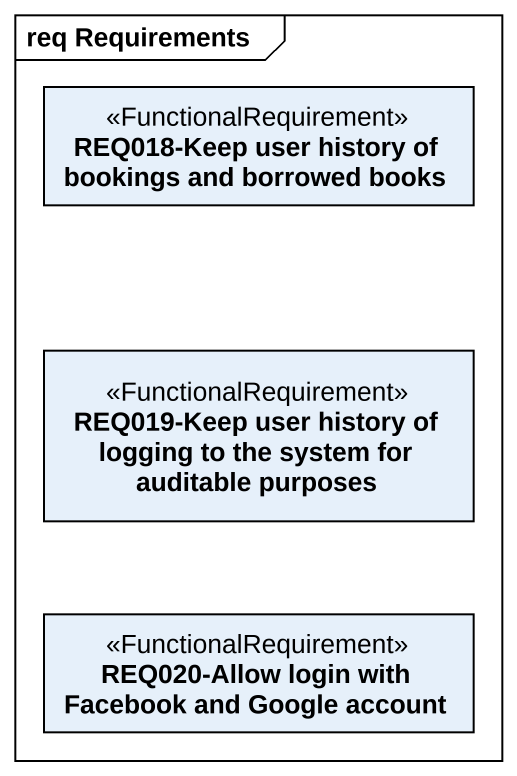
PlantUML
@startuml
mainframe req Requirements
hide circle
hide empty members
class "REQ018-Keep user history of bookings and borrowed books" as REQ018_Keep_user_history_of <<FunctionalRequirement>>
class "REQ019-Keep user history of logging to the system for auditable purposes" as REQ019_Keep_user_history_of <<FunctionalRequirement>>
class "REQ020-Allow login with Facebook and Google account" as REQ020_Allow_login_with <<FunctionalRequirement>>
@enduml
